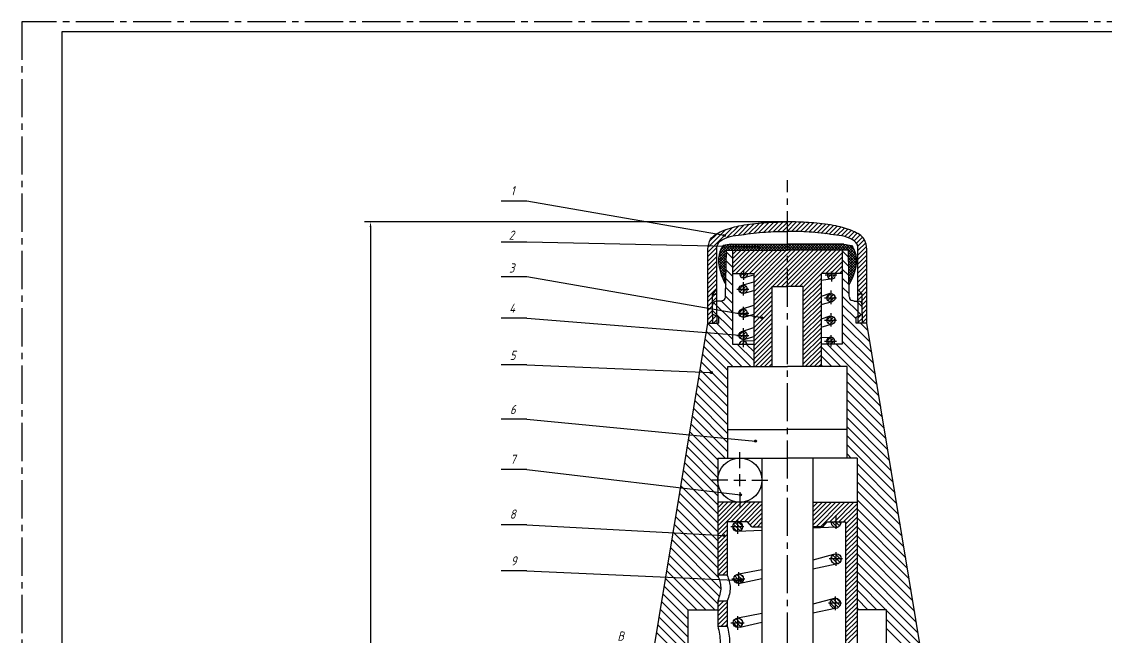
# Model space of a CAD drawing. Extents: x 8551 to 12754, y 3586 to 4451.
# Drawn here: x 8551 to 9092, y 4132 to 4439 of the extents above; entities that cross this region are included whole.
import ezdxf

# ---------------------------------------------------------------- set-up
doc = ezdxf.new("R2010")
doc.units = 0
doc.linetypes.add('CENTER2', pattern=[28.575, 19.05, -3.175, 3.175, -3.175])
doc.linetypes.add('HIDDEN2', pattern=[4.7625, 3.175, -1.5875])
doc.layers.get('Defpoints').update_dxf_attribs({"linetype": 'CONTINUOUS'})
for name, color, linetype in [('DUONGTAM', 3, 'CENTER2'), ('KHUAT', 2, 'HIDDEN2'), ('KICHTHUOC', 4, 'CONTINUOUS'), ('LIENDAM', 7, 'CONTINUOUS'), ('LIENMANH', 1, 'CONTINUOUS'), ('MATCAT', 5, 'CONTINUOUS'), ('TEXT', 6, 'CONTINUOUS')]:
    doc.layers.add(name, color=color, linetype=linetype)
doc.styles.add('CKT', font='Vnsimple.shx', dxfattribs={"width": 0.8, "height": 5})
pattern_1 = [(45, (8551.2714, 3598.2263), (-1.122532, 1.122532), [])]

msp = doc.modelspace()

# ---------------------------------------------------------------- hatches: boundary and pattern name
at = {"layer": 'KHUAT', "linetype": 'ByBlock'}
h = msp.add_hatch(dxfattribs=at)
h.set_pattern_fill('ANSI31', color=256, scale=0.5, style=0)
h.set_pattern_definition(pattern_1)
h.paths.add_polyline_path([(8916.41, 4313.68), (8916.41, 4267.35), (8925.41, 4267.35), (8925.41, 4307.16), (8933.18, 4307.16), (8933.18, 4325.29), (8905.8, 4325.29), (8905.8, 4313.68)])
h.paths.add_polyline_path([(8949.95, 4313.68), (8960.57, 4313.68), (8960.57, 4325.29), (8933.18, 4325.29), (8933.18, 4307.16), (8940.95, 4307.16), (8940.95, 4267.35), (8949.95, 4267.35)])
at = {"layer": 'LIENDAM'}
for points in [[(8902.21, 4332.67, 1), (8901.21, 4332.67, 1)], [(8919.71, 4326.78, 1), (8918.71, 4326.78, 1)], [(8920.97, 4291.62, 1), (8919.97, 4291.62, 1)], [(8911.94, 4282.87, 1), (8910.94, 4282.87, 1)], [(8895.72, 4264.28, 1), (8894.72, 4264.28, 1)], [(8917.79, 4230.2, 1), (8916.79, 4230.2, 1)], [(8910.24, 4203.34, 1), (8909.24, 4203.34, 1)], [(8902.01, 4183.06, 1), (8901.01, 4183.06, 1)], [(8909.82, 4160.75, 1), (8908.82, 4160.75, 1)]]:
    msp.add_hatch(color=6, dxfattribs=at).paths.add_polyline_path(points)
h = msp.add_hatch(dxfattribs=at)
h.set_pattern_fill('ANSI37', color=1, scale=0.3, style=0)
h.set_pattern_definition([(45, (8551.2714, 3598.2263), (-0.6735192, 0.6735192), []), (135, (8551.2714, 3598.2263), (-0.6735192, -0.6735192), [])])
edge = h.paths.add_edge_path()
edge.add_line((8963.61, 4325.29), (8963.91, 4308.19))
edge.add_spline(control_points=[(8963.91, 4308.19), (8965.95, 4311.73), (8969.32, 4319.99), (8965.97, 4326.75), (8965.22, 4327.65)], knot_values=[2.585826, 2.585826, 2.585826, 2.585826, 11.510224, 14.5711, 14.5711, 14.5711, 14.5711], degree=3, periodic=0)
edge.add_line((8965.22, 4327.65), (8961.32, 4328.27))
edge.add_line((8961.32, 4328.27), (8933.18, 4328.27))
edge.add_line((8933.18, 4328.27), (8933.18, 4325.29))
edge.add_line((8933.18, 4325.29), (8963.61, 4325.29))
edge = h.paths.add_edge_path()
edge.add_line((8902.76, 4325.29), (8933.18, 4325.29))
edge.add_line((8933.18, 4325.29), (8933.18, 4328.27))
edge.add_line((8933.18, 4328.27), (8905.05, 4328.27))
edge.add_line((8905.05, 4328.27), (8901.15, 4327.65))
edge.add_spline(control_points=[(8901.15, 4327.65), (8900.4, 4326.75), (8897.87, 4321.65), (8899.17, 4315.7), (8900.44, 4312.42)], knot_values=[2.585826, 2.585826, 2.585826, 2.585826, 5.646701, 11.628445, 11.628445, 11.628445, 11.628445], degree=3, periodic=0)
edge.add_line((8900.44, 4312.42), (8901.27, 4312.28))
edge.add_arc((8901.76, 4312.2), 0.5, 0, 170.5746, ccw=False)
edge.add_arc((8901.76, 4312.2), 0.5, 170.5746, 360, ccw=False)
edge.add_line((8901.27, 4312.28), (8900.44, 4312.42))
edge.add_spline(control_points=[(8900.44, 4312.42), (8901.06, 4310.81), (8901.79, 4309.36), (8902.46, 4308.19)], knot_values=[11.628445, 11.628445, 11.628445, 11.628445, 14.5711, 14.5711, 14.5711, 14.5711], degree=3, periodic=0)
edge.add_line((8902.46, 4308.19), (8902.76, 4325.29))
h = msp.add_hatch(dxfattribs=at)
h.set_pattern_fill('ANSI31', color=3, scale=0.5, style=0)
h.set_pattern_definition(pattern_1)
h.paths.add_polyline_path([(8895.87, 4303.4), (8897.99, 4303.4), (8897.99, 4312.83), (8893.54, 4313.57), (8893.54, 4296.1), (8895.87, 4295.71), (8895.87, 4297.95)])
h.paths.add_polyline_path([(8893.54, 4288.94), (8895.87, 4288.94), (8895.87, 4293.45), (8895.87, 4295.71), (8893.54, 4296.1)])
h.paths.add_polyline_path([(8895.87, 4297.95, -0.414214), (8897.87, 4299.95), (8897.99, 4299.95), (8897.99, 4303.4), (8895.87, 4303.4)], flags=17)
h = msp.add_hatch(dxfattribs=at)
h.set_pattern_fill('ANSI31', color=5, scale=0.4, style=0)
h.set_pattern_definition([(45, (8551.2714, 3593.1338), (-0.8980256, 0.8980256), [])])
h.paths.add_polyline_path([(8911.1, 4296.04), (8911.1, 4293.97), (8913.17, 4293.97, 0.414214)])
h.paths.add_polyline_path([(8911.1, 4296.04, 0.414214), (8909.02, 4293.97), (8911.1, 4293.97)])
h.paths.add_polyline_path([(8911.1, 4293.97), (8909.02, 4293.97, 0.414214), (8911.1, 4291.89)])
h.paths.add_polyline_path([(8913.17, 4293.97), (8911.1, 4293.97), (8911.1, 4291.89, 0.414214)])
h = msp.add_hatch(dxfattribs=at)
h.set_pattern_fill('ANSI31', color=3, scale=0.5, style=0)
h.set_pattern_definition(pattern_1)
h.paths.add_polyline_path([(8897.99, 4292.33), (8895.87, 4293.45), (8895.87, 4288.94), (8897.99, 4288.94)])
h.paths.add_polyline_path([(8970.5, 4293.45), (8968.38, 4292.33), (8968.38, 4288.94), (8970.5, 4288.94)])
h = msp.add_hatch(dxfattribs=at)
h.set_pattern_fill('ANSI31', color=5, scale=0.4, style=0)
h.set_pattern_definition([(45, (8551.2714, 3582.0434), (-0.8980256, 0.8980256), [])])
h.paths.add_polyline_path([(8913.17, 4282.87, 0.414214), (8911.1, 4284.95), (8911.1, 4282.87)])
h.paths.add_polyline_path([(8911.1, 4282.87), (8911.1, 4284.95, 0.414214), (8909.02, 4282.87)])
h.paths.add_polyline_path([(8911.1, 4282.87), (8909.02, 4282.87, 0.414214), (8911.1, 4280.8)])
h.paths.add_polyline_path([(8911.1, 4282.87), (8911.1, 4280.8, 0.414214), (8913.17, 4282.87)])
h = msp.add_hatch(dxfattribs=at)
h.set_pattern_fill('ANSI31', color=5, scale=0.4, style=0)
h.paths.add_polyline_path([(8913.1, 4278.54, 0.771821), (8909.09, 4278.54)])
h = msp.add_hatch(dxfattribs=at)
h.set_pattern_fill('ANSI31', color=5, scale=0.4, angle=90, style=0)
h.paths.add_polyline_path([(8908.67, 4189.92), (8908.4, 4189.92), (8908.4, 4187.54), (8910.79, 4187.54, 0.381588)])
h.paths.add_polyline_path([(8908.4, 4187.54), (8908.4, 4189.92), (8908.13, 4189.92, 0.381588), (8906, 4187.54)])
h.paths.add_polyline_path([(8906, 4187.54, 0.414214), (8908.4, 4185.14), (8908.4, 4187.54)])
h.paths.add_polyline_path([(8908.4, 4187.54), (8908.4, 4185.14), (8908.6, 4185.15, 0.389777), (8910.79, 4187.54)])
h = msp.add_hatch(dxfattribs=at)
h.set_pattern_fill('ANSI31', color=5, scale=0.4, angle=90, style=0)
h.paths.add_polyline_path([(8957.51, 4187.21, 0.424565), (8960.03, 4189.92), (8957.51, 4189.92)])
h.paths.add_polyline_path([(8954.9, 4189.92, 0.434903), (8957.51, 4187.21), (8957.51, 4189.92)])
h = msp.add_hatch(dxfattribs=at)
h.set_pattern_fill('ANSI31', color=5, scale=0.4, angle=90, style=0)
h.paths.add_polyline_path([(8957.51, 4168.82, 0.409111), (8960.04, 4171.4, 0.017209), (8960.03, 4171.57), (8957.51, 4171.57)])
h.paths.add_polyline_path([(8957.51, 4173.97), (8957.51, 4171.57), (8960.03, 4171.57, 0.389162)])
h.paths.add_polyline_path([(8957.51, 4171.57), (8957.51, 4173.97, 0.399245), (8954.9, 4171.57)])
h.paths.add_polyline_path([(8954.9, 4171.57, 0.017209), (8954.89, 4171.4, 0.419335), (8957.51, 4168.82), (8957.51, 4171.57)])
h = msp.add_hatch(dxfattribs=at)
h.set_pattern_fill('ANSI31', color=5, scale=0.4, angle=90, style=0)
h.paths.add_polyline_path([(8911.26, 4161.53, 0.414214), (8908.87, 4163.92), (8908.87, 4161.53)])
h.paths.add_polyline_path([(8908.87, 4163.92, 0.414214), (8906.47, 4161.53), (8908.87, 4161.53)])
h.paths.add_polyline_path([(8906.47, 4161.53, 0.069183), (8906.56, 4160.87), (8908.82, 4160.77, -0.100632), (8908.87, 4160.96), (8908.87, 4161.53)], flags=17)
h.paths.add_polyline_path([(8906.47, 4161.53, 0.404377), (8908.79, 4159.13), (8909.93, 4159.38, 0.284438), (8911.26, 4161.53)])
h.paths.add_polyline_path([(8909.82, 4160.75, -1), (8908.82, 4160.75, -1)], flags=16)
h.paths.add_polyline_path([(8906.56, 4160.87, 0.326071), (8908.79, 4159.13), (8908.87, 4159.15), (8908.87, 4160.53, -0.112951), (8908.82, 4160.75, -0.012181), (8908.82, 4160.77)], flags=17)
h = msp.add_hatch(dxfattribs=at)
h.set_pattern_fill('ANSI31', color=5, scale=0.4, angle=90, style=0)
h.paths.add_polyline_path([(8906.56, 4160.87, 0.326071), (8908.79, 4159.13), (8908.87, 4159.15), (8908.87, 4160.53, -0.112951), (8908.82, 4160.75, -0.012181), (8908.82, 4160.77)])
h.paths.add_polyline_path([(8908.82, 4160.77, -0.100632), (8908.87, 4160.96), (8908.87, 4161.53), (8906.47, 4161.53, 0.069183), (8906.56, 4160.87)])
h.paths.add_polyline_path([(8908.87, 4160.53), (8908.87, 4159.15), (8909.93, 4159.38, 0.284438), (8911.26, 4161.53), (8908.87, 4161.53), (8908.87, 4160.96, -0.797025), (8909.82, 4160.75, -0.797025)])
h = msp.add_hatch(dxfattribs=at)
h.set_pattern_fill('ANSI31', color=5, scale=0.4, angle=90, style=0)
h.paths.add_polyline_path([(8959.65, 4149.46, 0.389162), (8957.12, 4151.85), (8957.12, 4149.46)])
h.paths.add_polyline_path([(8957.12, 4149.46), (8957.12, 4146.71, 0.409111), (8959.65, 4149.28, 0.017209), (8959.65, 4149.46)])
h.paths.add_polyline_path([(8957.12, 4151.85), (8955.75, 4151.48, 0.24414), (8954.51, 4149.46), (8957.12, 4149.46)])
h.paths.add_polyline_path([(8954.51, 4149.46, 0.017209), (8954.51, 4149.28, 0.419335), (8957.12, 4146.71), (8957.12, 4149.46)])
at = {"layer": 'MATCAT'}
h = msp.add_hatch(dxfattribs=at)
h.set_pattern_fill('ANSI31', color=256, scale=0.4, angle=90, style=0)
h.set_pattern_definition([(135, (8551.2714, 3598.2263), (-0.8980256, -0.8980256), [])])
h.paths.add_polyline_path([(8910.88, 4139.59, 0.414214), (8908.48, 4141.99), (8908.48, 4139.59)])
h.paths.add_polyline_path([(8908.48, 4141.99, 0.414214), (8906.09, 4139.59), (8908.48, 4139.59)])
h.paths.add_polyline_path([(8908.48, 4139.59), (8906.09, 4139.59, 0.404377), (8908.4, 4137.2), (8908.48, 4137.22)])
h.paths.add_polyline_path([(8910.88, 4139.59), (8908.48, 4139.59), (8908.48, 4137.2, 0.414214)])

# ---------------------------------------------------------------- linework, layer by layer
at = {"layer": 'Defpoints'}
for p, q in [((8910.4, 4284.83), (8916.41, 4286.77)), ((8911.68, 4280.88), (8916.41, 4282.29))]:
    msp.add_line(p, q, dxfattribs=at)
at = {"layer": 'DUONGTAM'}
for p, q in [((8933.18, 3639.94), (8933.18, 4360.17)), ((8909.46, 4216.67), (8909.46, 4224.67)), ((8903.46, 4210.67), (8895.46, 4210.67)), ((8906.46, 4210.67), (8912.46, 4210.67)), ((8909.46, 4207.67), (8909.46, 4213.67)), ((8915.46, 4210.67), (8923.46, 4210.67)), ((8909.46, 4204.67), (8909.46, 4196.67)), ((8957.51, 4186.42), (8957.51, 4193.19)), ((8904.91, 4187.54), (8911.49, 4187.54)), ((8908.4, 4184), (8908.4, 4190.77)), ((8954.02, 4171.57), (8960.6, 4171.57)), ((8957.51, 4168.03), (8957.51, 4174.8)), ((8905.38, 4161.53), (8911.96, 4161.53)), ((8908.87, 4157.98), (8908.87, 4164.76)), ((8953.64, 4149.46), (8960.22, 4149.46)), ((8957.12, 4145.92), (8957.12, 4152.69)), ((8905, 4139.59), (8911.57, 4139.59)), ((8908.48, 4136.05), (8908.48, 4142.82))]:
    msp.add_line(p, q, dxfattribs=at)
msp.add_lwpolyline([(8551.27, 3598.23), (9740.27, 3598.23), (9740.27, 4439.23), (8551.27, 4439.23)], close=True, dxfattribs=at)
at = {"layer": 'KHUAT', "color": 1, "linetype": 'ByBlock'}
for p, q in [((8898.46, 4185.64), (8912.5, 4199.67)), ((8898.46, 4187.89), (8910.25, 4199.67)), ((8898.46, 4190.13), (8908.01, 4199.67)), ((8898.46, 4192.38), (8905.76, 4199.67)), ((8898.46, 4194.62), (8903.52, 4199.67)), ((8898.46, 4196.87), (8901.27, 4199.67)), ((8898.46, 4199.11), (8899.03, 4199.67)), ((8904.98, 4189.92), (8914.74, 4199.67)), ((8907.23, 4189.92), (8916.99, 4199.67)), ((8909.48, 4189.92), (8919.23, 4199.67)), ((8911.72, 4189.92), (8920.46, 4198.66)), ((8945.9, 4188.18), (8957.4, 4199.67)), ((8945.9, 4190.42), (8955.15, 4199.67)), ((8945.9, 4192.67), (8952.91, 4199.67)), ((8945.9, 4194.91), (8950.66, 4199.67)), ((8945.9, 4197.16), (8948.42, 4199.67)), ((8945.9, 4199.4), (8946.17, 4199.67)), ((8947.47, 4187.5), (8959.64, 4199.67)), ((8949.71, 4187.5), (8961.89, 4199.67)), ((8954.38, 4189.92), (8964.13, 4199.67)), ((8956.62, 4189.92), (8966.38, 4199.67)), ((8958.87, 4189.92), (8967.9, 4198.95)), ((8913.63, 4189.58), (8920.46, 4196.42)), ((8914.68, 4188.39), (8920.46, 4194.17)), ((8961.11, 4189.92), (8967.9, 4196.71)), ((8962.18, 4188.74), (8967.9, 4194.46)), ((8898.46, 4183.4), (8903.18, 4188.12)), ((8916.04, 4187.5), (8920.46, 4191.93)), ((8918.28, 4187.5), (8920.46, 4189.68)), ((8962.18, 4186.5), (8967.9, 4192.22)), ((8962.18, 4184.25), (8967.9, 4189.97)), ((8962.18, 4182.01), (8967.9, 4187.73)), ((8898.46, 4181.15), (8903.18, 4185.87)), ((8898.46, 4178.91), (8903.18, 4183.63)), ((8962.18, 4179.76), (8967.9, 4185.48)), ((8962.18, 4177.52), (8967.9, 4183.24)), ((8898.46, 4176.66), (8903.18, 4181.38)), ((8898.46, 4174.42), (8903.18, 4179.14)), ((8898.46, 4172.17), (8903.18, 4176.89)), ((8962.18, 4175.27), (8967.9, 4180.99)), ((8962.18, 4173.03), (8967.9, 4178.75)), ((8962.18, 4170.78), (8967.9, 4176.5)), ((8898.46, 4169.93), (8903.18, 4174.65)), ((8898.46, 4167.68), (8903.18, 4172.4)), ((8962.18, 4168.54), (8967.9, 4174.26)), ((8962.18, 4166.29), (8967.9, 4172.01)), ((8898.46, 4165.44), (8903.18, 4170.16)), ((8898.56, 4163.28), (8903.18, 4167.91)), ((8900.8, 4163.28), (8903.18, 4165.67)), ((8962.18, 4164.05), (8967.9, 4169.77)), ((8962.18, 4161.8), (8967.9, 4167.52)), ((8903.05, 4163.28), (8903.18, 4163.42)), ((8962.18, 4159.56), (8967.9, 4165.28)), ((8962.18, 4157.31), (8967.9, 4163.03)), ((8962.18, 4155.07), (8967.9, 4160.79)), ((8962.18, 4152.82), (8967.9, 4158.54)), ((8962.18, 4150.58), (8967.9, 4156.3)), ((8898.46, 4147.48), (8901.55, 4150.56)), ((8898.46, 4149.72), (8899.31, 4150.56)), ((8898.46, 4145.23), (8903.18, 4149.95)), ((8962.18, 4148.33), (8967.9, 4154.05)), ((8962.18, 4146.09), (8967.9, 4151.81)), ((8962.18, 4143.84), (8967.9, 4149.56)), ((8898.46, 4142.99), (8903.18, 4147.71)), ((8898.46, 4140.74), (8903.18, 4145.46)), ((8962.18, 4141.6), (8967.9, 4147.32)), ((8962.18, 4139.35), (8967.9, 4145.07)), ((8898.46, 4138.49), (8903.18, 4143.22)), ((8900.07, 4137.86), (8903.18, 4140.97)), ((8902.32, 4137.86), (8903.18, 4138.72)), ((8962.18, 4137.11), (8967.9, 4142.83)), ((8962.18, 4134.86), (8967.9, 4140.58)), ((8962.18, 4132.62), (8967.9, 4138.34)), ((8962.18, 4130.37), (8967.9, 4136.09)), ((8962.18, 4128.13), (8967.9, 4133.85))]:
    msp.add_line(p, q, dxfattribs=at)
at = {"layer": 'KICHTHUOC'}
for p, q in [((8933.18, 4339.44), (8722.25, 4339.44)), ((8725.25, 4336.94), (8725.25, 3656.92))]:
    msp.add_line(p, q, dxfattribs=at)
msp.add_solid([(8724.84, 4336.94), (8725.67, 4336.94), (8725.25, 4339.44)], dxfattribs=at)
at = {"layer": 'LIENDAM', "color": 3}
for p, q in [((8911.3, 4333.18), (8916.72, 4338.6)), ((8913.84, 4333.48), (8919.22, 4338.86)), ((8916.4, 4333.79), (8921.67, 4339.06)), ((8918.93, 4334.07), (8924.07, 4339.22)), ((8921.41, 4334.31), (8926.43, 4339.33)), ((8923.82, 4334.48), (8928.75, 4339.41)), ((8926.16, 4334.57), (8931.03, 4339.44)), ((8928.44, 4334.61), (8933.18, 4339.35)), ((8933.18, 4337.1), (8935.52, 4339.44)), ((8933.18, 4339.35), (8933.27, 4339.44)), ((8933.18, 4334.86), (8937.73, 4339.4)), ((8935.17, 4334.6), (8939.9, 4339.33)), ((8937.42, 4334.61), (8942.05, 4339.23)), ((8939.64, 4334.58), (8944.16, 4339.1)), ((8941.82, 4334.51), (8946.24, 4338.94)), ((8943.94, 4334.39), (8948.29, 4338.74)), ((8946.01, 4334.22), (8950.32, 4338.52)), ((8894.4, 4329.75), (8897.95, 4333.3)), ((8897.95, 4333.3), (8898.54, 4333.89)), ((8899.87, 4332.98), (8902.51, 4335.62)), ((8902.11, 4332.97), (8905.78, 4336.64)), ((8902.99, 4331.61), (8908.72, 4337.34)), ((8906.07, 4332.44), (8911.49, 4337.86)), ((8908.74, 4332.87), (8914.15, 4338.27)), ((8930.68, 4334.6), (8933.18, 4337.1)), ((8932.91, 4334.58), (8933.18, 4334.86)), ((8948.05, 4334.01), (8952.3, 4338.26)), ((8950.06, 4333.78), (8954.25, 4337.97)), ((8952.07, 4333.53), (8956.16, 4337.63)), ((8954.07, 4333.29), (8958.03, 4337.26)), ((8956.08, 4333.06), (8959.85, 4336.83)), ((8958.07, 4332.81), (8961.62, 4336.35)), ((8960.01, 4332.49), (8963.32, 4335.81)), ((8961.84, 4332.08), (8964.96, 4335.2)), ((8963.55, 4331.55), (8966.53, 4334.53)), ((8965.11, 4330.86), (8968.03, 4333.78)), ((8893.54, 4324.4), (8901.41, 4332.27)), ((8893.68, 4326.79), (8899.87, 4332.98)), ((8966.49, 4330), (8969.4, 4332.91)), ((8967.61, 4328.87), (8970.61, 4331.87)), ((8968.32, 4327.34), (8971.57, 4330.59)), ((8968.38, 4325.15), (8972.23, 4329)), ((8893.54, 4322.15), (8897.99, 4326.61)), ((8893.54, 4319.91), (8897.99, 4324.36)), ((8968.38, 4322.9), (8972.63, 4327.16)), ((8968.38, 4320.66), (8972.83, 4325.11)), ((8968.38, 4318.41), (8972.83, 4322.87)), ((8893.54, 4317.66), (8897.99, 4322.12)), ((8893.54, 4315.42), (8897.99, 4319.87)), ((8893.87, 4313.51), (8897.99, 4317.63)), ((8968.38, 4316.17), (8972.83, 4320.62)), ((8968.38, 4313.92), (8972.83, 4318.38)), ((8895.8, 4313.19), (8897.99, 4315.38)), ((8897.73, 4312.87), (8897.99, 4313.14)), ((8968.38, 4311.68), (8972.83, 4316.13)), ((8968.38, 4309.43), (8972.83, 4313.89)), ((8968.38, 4307.19), (8972.83, 4311.64)), ((8968.38, 4304.94), (8972.83, 4309.4)), ((8969.08, 4303.4), (8972.83, 4307.15)), ((8968.38, 4302.7), (8969.08, 4303.4)), ((8968.38, 4300.45), (8970.5, 4302.58)), ((8970.5, 4302.58), (8972.83, 4304.91)), ((8970.5, 4300.33), (8972.83, 4302.66)), ((8969.71, 4299.54), (8970.5, 4300.33)), ((8970.5, 4298.09), (8972.83, 4300.42)), ((8970.5, 4295.84), (8972.83, 4298.17)), ((8970.5, 4298.08), (8970.5, 4298.09)), ((8970.5, 4293.6), (8972.83, 4295.93)), ((8970.5, 4291.35), (8972.83, 4293.68)), ((8970.5, 4289.11), (8972.83, 4291.44)), ((8972.58, 4288.94), (8972.83, 4289.19))]:
    msp.add_line(p, q, dxfattribs=at)
at = {"layer": 'LIENDAM'}
for p, q in [((8905.05, 4328.27), (8901.15, 4327.65)), ((8905.05, 4328.27), (8933.18, 4328.27)), ((8961.32, 4328.27), (8933.18, 4328.27)), ((8961.32, 4328.27), (8965.22, 4327.65)), ((8893.54, 4288.94), (8893.54, 4325.76)), ((8897.99, 4299.95), (8897.99, 4327.11)), ((8902.37, 4302.64), (8902.76, 4325.29)), ((8902.76, 4325.29), (8933.18, 4325.29)), ((8905.8, 4325.29), (8905.8, 4278.54)), ((8963.61, 4325.29), (8933.18, 4325.29)), ((8960.57, 4325.29), (8960.57, 4278.54)), ((8964, 4302.64), (8963.61, 4325.29)), ((8968.38, 4299.95), (8968.38, 4327.11)), ((8972.83, 4288.94), (8972.83, 4325.76)), ((8905.8, 4313.68), (8916.41, 4313.68)), ((8911.83, 4311.67), (8916.41, 4312.98)), ((8916.41, 4313.68), (8916.41, 4267.35)), ((8949.95, 4313.68), (8949.95, 4267.35)), ((8960.57, 4313.68), (8949.95, 4313.68)), ((8910.69, 4307.9), (8916.41, 4309.59)), ((8925.41, 4307.16), (8933.18, 4307.16)), ((8925.41, 4307.16), (8925.41, 4267.35)), ((8940.95, 4307.16), (8933.18, 4307.16)), ((8940.95, 4307.16), (8940.95, 4267.35)), ((8895.87, 4303.4), (8897.99, 4305.79)), ((8895.87, 4303.4), (8897.99, 4303.4)), ((8902.29, 4301.92), (8902.37, 4302.64)), ((8911.64, 4303.87), (8916.41, 4305.23)), ((8964.07, 4301.92), (8964, 4302.64)), ((8970.5, 4303.4), (8968.38, 4305.79)), ((8970.5, 4303.4), (8968.38, 4303.4)), ((8895.87, 4293.45), (8895.87, 4297.95)), ((8899.88, 4299.95), (8897.87, 4299.95)), ((8899.88, 4299.95), (8900.79, 4300.18)), ((8910.31, 4295.89), (8916.41, 4297.88)), ((8966.49, 4299.95), (8965.58, 4300.18)), ((8966.49, 4299.95), (8968.38, 4299.95)), ((8970.5, 4293.45), (8970.5, 4297.95)), ((8898.87, 4291.86), (8895.87, 4293.45)), ((8897.99, 4292.33), (8897.99, 4288.94)), ((8898.87, 4291.86), (8898.87, 4288.94)), ((8911.6, 4291.98), (8916.41, 4293.41)), ((8967.5, 4291.86), (8970.5, 4293.45)), ((8967.5, 4288.94), (8967.5, 4291.86)), ((8968.38, 4292.33), (8968.38, 4288.94)), ((8846.98, 4008.19), (8893.54, 4288.94)), ((8893.54, 4288.94), (8898.87, 4288.94)), ((8972.83, 4288.94), (8967.5, 4288.94)), ((9019.38, 4008.19), (8972.83, 4288.94)), ((8911.1, 4280.09), (8916.41, 4280.32)), ((8949.95, 4281.81), (8954.8, 4282.03)), ((8905.8, 4278.54), (8916.41, 4278.54)), ((8960.57, 4278.54), (8949.95, 4278.54)), ((8903.46, 4267.35), (8933.18, 4267.35)), ((8903.46, 4221.67), (8903.46, 4267.35)), ((8962.91, 4267.35), (8933.18, 4267.35)), ((8962.91, 4221.67), (8962.91, 4267.35)), ((8903.46, 4235.97), (8933.18, 4235.97)), ((8962.91, 4235.97), (8933.18, 4235.97)), ((8898.46, 4221.67), (8933.18, 4221.67)), ((8898.46, 4221.67), (8898.46, 4163.28)), ((8920.46, 4221.67), (8920.46, 4089.03)), ((8967.9, 4221.67), (8933.18, 4221.67)), ((8945.9, 4221.67), (8945.9, 4089.03)), ((8967.9, 4221.67), (8967.9, 4067.03)), ((8920.46, 4199.67), (8898.46, 4199.67)), ((8945.9, 4199.67), (8967.9, 4199.67)), ((8913.33, 4189.92), (8903.18, 4189.92)), ((8903.18, 4189.92), (8903.18, 4163.28)), ((8910.79, 4187.49), (8910.79, 4187.49)), ((8915.47, 4187.5), (8913.33, 4189.92)), ((8915.47, 4187.5), (8920.46, 4187.5)), ((8950.9, 4187.5), (8945.9, 4187.5)), ((8957.51, 4187.21), (8945.9, 4186.72)), ((8950.9, 4187.5), (8953.04, 4189.92)), ((8953.04, 4189.92), (8962.18, 4189.92)), ((8959.9, 4187.54), (8959.9, 4187.54)), ((8962.18, 4189.92), (8962.18, 4067.03)), ((8920.46, 4185.65), (8908.4, 4185.14)), ((8956.13, 4173.6), (8945.9, 4170.84)), ((8956.13, 4173.6), (8945.9, 4170.84)), ((8959.9, 4171.53), (8959.9, 4171.53)), ((8908.87, 4163.92), (8920.46, 4166.22)), ((8957.42, 4168.82), (8945.9, 4166.38)), ((8957.42, 4168.82), (8945.9, 4166.38)), ((8903.18, 4163.28), (8898.46, 4163.28)), ((8908.78, 4159.13), (8920.46, 4161.67)), ((8911.22, 4161.48), (8911.22, 4161.48)), ((8911.26, 4161.48), (8911.26, 4161.48)), ((8898.46, 4150.56), (8898.46, 4137.86)), ((8898.46, 4150.56), (8903.18, 4150.56)), ((8903.18, 4150.56), (8903.18, 4137.86)), ((8957.12, 4151.85), (8945.9, 4148.83)), ((8957.12, 4151.85), (8945.9, 4148.83)), ((8959.52, 4149.42), (8959.52, 4149.42)), ((8883.7, 4146.07), (8898.46, 4146.07)), ((8883.7, 3991), (8883.7, 4146.07)), ((8908.48, 4141.99), (8920.46, 4144.37)), ((8957.03, 4146.71), (8945.9, 4144.35)), ((8957.03, 4146.71), (8945.9, 4144.35)), ((8982.66, 4146.07), (8967.9, 4146.07)), ((8982.66, 3990.93), (8982.66, 4146.07)), ((8909.55, 4137.45), (8920.46, 4139.82)), ((8910.84, 4139.55), (8910.84, 4139.55)), ((8910.88, 4139.55), (8910.88, 4139.55)), ((8898.46, 4137.86), (8903.18, 4137.86)), ((8908.4, 4137.2), (8908.48, 4137.22))]:
    msp.add_line(p, q, dxfattribs=at)
at = {"layer": 'LIENDAM', "color": 5}
for p, q in [((8905.8, 4321.33), (8902.75, 4324.38)), ((8963.67, 4321.83), (8960.57, 4324.93)), ((8905.8, 4316.84), (8902.67, 4319.97)), ((8963.75, 4317.26), (8960.57, 4320.44)), ((8905.8, 4312.35), (8902.59, 4315.56)), ((8909.21, 4313.64), (8909.24, 4313.68)), ((8909.7, 4312.34), (8911.04, 4313.68)), ((8910.82, 4311.66), (8911.29, 4312.13)), ((8911.29, 4312.13), (8912.84, 4313.68)), ((8953.02, 4312.94), (8953.05, 4312.98)), ((8953.05, 4312.98), (8953.75, 4313.68)), ((8953.51, 4311.64), (8954.85, 4312.98)), ((8954.85, 4312.98), (8955.09, 4313.22)), ((8955.09, 4313.22), (8955.55, 4313.68)), ((8955.09, 4311.42), (8956.64, 4312.98)), ((8956.64, 4312.98), (8957.11, 4313.44)), ((8963.83, 4312.69), (8960.57, 4315.95)), ((8905.8, 4303.37), (8902.44, 4306.73)), ((8905.8, 4307.86), (8902.51, 4311.14)), ((8909.06, 4305.88), (8911.1, 4307.92)), ((8910.85, 4305.88), (8911.1, 4306.12)), ((8911.1, 4307.92), (8911.13, 4307.95)), ((8911.1, 4306.12), (8912.44, 4307.46)), ((8912.65, 4305.88), (8913.12, 4306.35)), ((8954.62, 4310.95), (8955.09, 4311.42)), ((8963.91, 4308.12), (8960.57, 4311.46)), ((8963.99, 4303.55), (8960.57, 4306.97)), ((8909.02, 4305.84), (8909.06, 4305.88)), ((8909.51, 4304.54), (8910.85, 4305.88)), ((8910.63, 4303.86), (8911.1, 4304.33)), ((8911.1, 4304.33), (8912.65, 4305.88)), ((8952.78, 4301.59), (8952.81, 4301.63)), ((8952.81, 4301.63), (8954.85, 4303.67)), ((8953.27, 4300.29), (8954.61, 4301.63)), ((8954.61, 4301.63), (8954.85, 4301.87)), ((8954.85, 4303.67), (8954.89, 4303.7)), ((8954.85, 4301.87), (8956.19, 4303.21)), ((8954.85, 4300.07), (8956.41, 4301.63)), ((8956.41, 4301.63), (8956.87, 4302.1)), ((8954.38, 4299.61), (8954.85, 4300.07)), ((8970.5, 4297.04), (8967.59, 4299.95)), ((8952.78, 4290.37), (8952.81, 4290.4)), ((8952.81, 4290.4), (8954.85, 4292.44)), ((8953.27, 4289.06), (8954.61, 4290.4)), ((8954.61, 4290.4), (8954.85, 4290.65)), ((8954.85, 4292.44), (8954.89, 4292.48)), ((8954.85, 4290.65), (8956.19, 4291.99)), ((8954.85, 4288.85), (8956.41, 4290.4)), ((8956.41, 4290.4), (8956.87, 4290.87)), ((8954.38, 4288.38), (8954.85, 4288.85)), ((8952.73, 4279.92), (8952.76, 4279.95)), ((8952.76, 4279.95), (8954.8, 4281.99)), ((8953.22, 4278.61), (8954.56, 4279.95)), ((8954.56, 4279.95), (8954.8, 4280.2)), ((8954.8, 4281.99), (8954.84, 4282.03)), ((8954.8, 4280.2), (8956.14, 4281.54)), ((8954.8, 4278.4), (8956.35, 4279.95)), ((8956.35, 4279.95), (8956.82, 4280.42))]:
    msp.add_line(p, q, dxfattribs=at)
at = {"layer": 'LIENDAM', "color": 3, "linetype": 'CENTER2'}
for p, q in [((8911.29, 4315.21), (8911.29, 4310.5)), ((8951.93, 4312.98), (8957.89, 4312.98)), ((8955.07, 4314.76), (8955.09, 4309.8)), ((8911.1, 4309.46), (8911.1, 4302.7)), ((8907.94, 4305.88), (8913.9, 4305.88)), ((8951.69, 4301.63), (8957.66, 4301.63)), ((8954.85, 4305.21), (8954.85, 4298.45)), ((8911.1, 4297.01), (8911.1, 4290.62)), ((8907.94, 4293.97), (8913.9, 4293.97)), ((8951.69, 4290.4), (8957.66, 4290.4)), ((8954.85, 4293.98), (8954.85, 4287.22)), ((8911.1, 4286.46), (8911.1, 4277.03)), ((8907.94, 4282.87), (8913.9, 4282.87)), ((8951.64, 4279.95), (8957.61, 4279.95)), ((8954.82, 4283.05), (8954.82, 4277.37))]:
    msp.add_line(p, q, dxfattribs=at)
at = {"layer": 'LIENDAM', "color": 1}
for p, q in [((8899.88, 4299.95), (8899.88, 4299.95)), ((8960.66, 4300.32), (8960.66, 4300.32)), ((8966.49, 4299.95), (8966.49, 4299.95))]:
    msp.add_line(p, q, dxfattribs=at)
at = {"layer": 'LIENDAM'}
msp.add_lwpolyline([(8571.27, 3603.23), (9735.27, 3603.23), (9735.27, 4434.23), (8571.27, 4434.23)], close=True, dxfattribs=at)
at = {"layer": 'LIENDAM', "color": 6}
for centre in [(8901.71, 4332.67), (8901.76, 4312.2), (8920.47, 4291.62), (8895.22, 4264.28), (8917.29, 4230.2), (8909.74, 4203.34), (8901.51, 4183.06), (8909.32, 4160.75)]:
    msp.add_circle(centre, 0.5, dxfattribs=at)
at = {"layer": 'LIENDAM'}
for centre, radius in [((8911.1, 4305.88), 2.07), ((8954.85, 4301.63), 2.07), ((8911.1, 4293.97), 2.07), ((8954.85, 4290.4), 2.07), ((8911.1, 4282.87), 2.07), ((8909.46, 4210.67), 11), ((8908.4, 4187.54), 2.4), ((8957.46, 4171.4), 2.57), ((8908.87, 4161.53), 2.4), ((8957.08, 4149.28), 2.57), ((8957.08, 4149.28), 2.57), ((8908.48, 4139.59), 2.4)]:
    msp.add_circle(centre, radius, dxfattribs=at)
for centre, radius, start, end in [((8911.29, 4313.68), 2.07, 180, 0), ((8955.09, 4312.98), 2.07, 160.2, 19.8), ((8900.3, 4302.12), 2, 284.0548, 354.263), ((8966.06, 4302.12), 2, 185.737, 255.9452), ((8897.87, 4297.95), 2, 90, 180), ((8968.5, 4297.95), 2, 0, 90), ((8911.1, 4278.01), 2.07, 14.6766, 165.3234), ((8954.8, 4279.95), 2.07, 316.9019, 223.0981), ((8957.46, 4189.78), 2.57, 176.9825, 3.0175)]:
    msp.add_arc(centre, radius, start, end, dxfattribs=at)
for points, knots in [([(8893.54, 4325.76), (8893.78, 4327.55), (8894.37, 4331.73), (8901.15, 4335.44), (8909.6, 4337.76), (8919.77, 4339.04), (8927.86, 4339.44), (8932.27, 4339.44), (8933.18, 4339.44)], [0.10471, 0.10471, 0.10471, 0.10471, 5.270231, 12.228314, 21.051187, 32.161112, 42.665354, 45.392395, 45.392395, 45.392395, 45.392395]), ([(8972.83, 4325.76), (8972.59, 4327.55), (8972, 4331.73), (8965.22, 4335.44), (8956.76, 4337.76), (8946.6, 4339.04), (8938.5, 4339.44), (8934.09, 4339.44), (8933.18, 4339.44)], [0.10471, 0.10471, 0.10471, 0.10471, 5.270231, 12.228314, 21.051187, 32.161112, 42.665354, 45.392395, 45.392395, 45.392395, 45.392395]), ([(8897.99, 4327.11), (8898.38, 4328.89), (8902.28, 4332.24), (8912.27, 4333.2), (8922.8, 4334.68), (8930.04, 4334.62), (8933.18, 4334.58)], [0.803762, 0.803762, 0.803762, 0.803762, 5.164315, 16.211136, 28.448686, 37.825857, 37.825857, 37.825857, 37.825857]), ([(8968.38, 4327.11), (8967.98, 4328.89), (8964.08, 4332.24), (8954.09, 4333.2), (8943.57, 4334.68), (8936.33, 4334.62), (8933.18, 4334.58)], [0.803762, 0.803762, 0.803762, 0.803762, 5.164315, 16.211136, 28.448686, 37.825857, 37.825857, 37.825857, 37.825857]), ([(8901.15, 4327.65), (8900.4, 4326.75), (8897.05, 4319.99), (8900.42, 4311.73), (8902.46, 4308.19)], [2.585826, 2.585826, 2.585826, 2.585826, 5.646701, 14.5711, 14.5711, 14.5711, 14.5711]), ([(8965.22, 4327.65), (8965.97, 4326.75), (8969.32, 4319.99), (8965.95, 4311.73), (8963.91, 4308.19)], [2.585826, 2.585826, 2.585826, 2.585826, 5.646701, 14.5711, 14.5711, 14.5711, 14.5711])]:
    msp.add_open_spline(points, degree=3, knots=knots, dxfattribs=at)
for points in [[(8898.46, 4163.28), (8899.93, 4157.21), (8898.46, 4150.56)], [(8903.18, 4163.28), (8904.65, 4157.21), (8903.18, 4150.56)], [(8898.46, 4137.86), (8899.6, 4129.89), (8898.46, 4123.59)], [(8903.18, 4137.86), (8904.32, 4129.89), (8903.18, 4123.59)]]:
    msp.add_spline(points, degree=3, dxfattribs=at)
at = {"layer": 'LIENMANH', "color": 0}
for p, q in [((8955.82, 4311.02), (8949.95, 4310.15)), ((8954.36, 4303.66), (8949.95, 4302.24)), ((8955.52, 4299.66), (8949.88, 4298.07)), ((8954.36, 4292.43), (8949.95, 4291.01)), ((8955.52, 4288.44), (8949.88, 4286.85))]:
    msp.add_line(p, q, dxfattribs=at)
at = {"layer": 'LIENMANH'}
for p, q in [((8895.87, 4297.95), (8895.87, 4303.4)), ((8970.5, 4297.95), (8970.5, 4303.4)), ((8897.99, 4292.33), (8897.99, 4299.95)), ((8968.38, 4299.95), (8968.38, 4292.33)), ((8895.87, 4293.45), (8895.87, 4288.94)), ((8970.5, 4293.45), (8970.5, 4288.94))]:
    msp.add_line(p, q, dxfattribs=at)
at = {"layer": 'MATCAT', "color": 5, "linetype": 'ByBlock'}
for p, q in [((8905.8, 4298.88), (8902.34, 4302.34)), ((8969.91, 4293.14), (8960.57, 4302.48)), ((8905.8, 4285.41), (8895.87, 4295.34)), ((8905.8, 4289.9), (8896.39, 4299.3)), ((8905.8, 4294.39), (8900.17, 4300.02)), ((8967.5, 4291.06), (8960.57, 4297.99)), ((8974.36, 4279.71), (8960.57, 4293.5)), ((8910.39, 4267.35), (8892.86, 4284.87)), ((8914.88, 4267.35), (8893.5, 4288.72)), ((8905.8, 4280.92), (8897.77, 4288.94)), ((8975.25, 4274.33), (8960.57, 4289.01)), ((8976.15, 4268.94), (8960.57, 4284.52)), ((8973.47, 4285.09), (8969.62, 4288.94)), ((8905.9, 4267.35), (8892.23, 4281.02)), ((8977.04, 4263.56), (8960.57, 4280.03)), ((8903.46, 4265.29), (8891.59, 4277.17)), ((8916.41, 4270.3), (8908.18, 4278.54)), ((8916.41, 4274.79), (8912.67, 4278.54)), ((8959.78, 4267.35), (8949.95, 4277.17)), ((8978.82, 4252.79), (8953.08, 4278.54)), ((8977.93, 4258.18), (8957.57, 4278.54)), ((8903.46, 4256.31), (8890.31, 4269.47)), ((8903.46, 4260.8), (8890.95, 4273.32)), ((8955.29, 4267.35), (8949.95, 4272.68)), ((8950.8, 4267.35), (8949.95, 4268.19)), ((8903.46, 4251.82), (8889.67, 4265.62)), ((8979.72, 4247.41), (8962.91, 4264.22)), ((8903.46, 4242.84), (8888.39, 4257.91)), ((8903.46, 4247.33), (8889.03, 4261.76)), ((8980.61, 4242.03), (8962.91, 4259.73)), ((8903.46, 4238.35), (8887.75, 4254.06)), ((8981.5, 4236.65), (8962.91, 4255.24)), ((8903.46, 4233.86), (8887.12, 4250.21)), ((8982.39, 4231.26), (8962.91, 4250.75)), ((8903.46, 4224.88), (8885.84, 4242.51)), ((8903.46, 4229.37), (8886.48, 4246.36)), ((8983.29, 4225.88), (8962.91, 4246.26)), ((8984.18, 4220.5), (8962.91, 4241.77)), ((8902.05, 4221.81), (8885.2, 4238.66)), ((8985.07, 4215.12), (8962.91, 4237.28)), ((8898.46, 4216.41), (8883.92, 4230.95)), ((8898.46, 4220.9), (8884.56, 4234.8)), ((8985.96, 4209.73), (8962.91, 4232.79)), ((8898.46, 4211.92), (8883.28, 4227.1)), ((8986.86, 4204.35), (8962.91, 4228.3)), ((8898.46, 4207.43), (8882.65, 4223.25)), ((8965.04, 4221.67), (8962.91, 4223.81)), ((8898.46, 4198.45), (8881.37, 4215.55)), ((8898.46, 4202.94), (8882.01, 4219.4)), ((8987.75, 4198.97), (8967.9, 4218.81)), ((8988.64, 4193.59), (8967.9, 4214.32)), ((8898.46, 4193.96), (8880.73, 4211.7)), ((8989.53, 4188.2), (8967.9, 4209.83)), ((8898.46, 4184.98), (8879.45, 4203.99)), ((8898.46, 4189.47), (8880.09, 4207.84)), ((8990.43, 4182.82), (8967.9, 4205.34)), ((8898.46, 4180.49), (8878.81, 4200.14)), ((8991.32, 4177.44), (8967.9, 4200.85)), ((8898.46, 4176), (8878.17, 4196.29)), ((8992.21, 4172.05), (8967.9, 4196.36)), ((8898.46, 4167.02), (8876.9, 4188.59)), ((8898.46, 4171.51), (8877.54, 4192.44)), ((8993.1, 4166.67), (8967.9, 4191.87)), ((8994, 4161.29), (8967.9, 4187.38)), ((8898.87, 4162.13), (8876.26, 4184.73)), ((8994.89, 4155.91), (8967.9, 4182.89)), ((8899.2, 4152.82), (8874.98, 4177.03)), ((8899.92, 4156.59), (8875.62, 4180.88)), ((8995.78, 4150.52), (8967.9, 4178.4)), ((8898.46, 4149.06), (8874.34, 4173.18)), ((8996.68, 4145.14), (8967.9, 4173.91)), ((8892.47, 4146.07), (8873.07, 4165.48)), ((8896.96, 4146.07), (8873.7, 4169.33)), ((8997.57, 4139.76), (8967.9, 4169.42)), ((8887.98, 4146.07), (8872.43, 4161.63)), ((8998.46, 4134.38), (8967.9, 4164.93)), ((8982.28, 4146.07), (8967.9, 4160.44)), ((8883.7, 4145.86), (8871.79, 4157.77)), ((8977.78, 4146.07), (8967.9, 4155.95)), ((8883.7, 4136.88), (8870.51, 4150.07)), ((8883.7, 4141.37), (8871.15, 4153.92)), ((8973.29, 4146.07), (8967.9, 4151.46)), ((8883.7, 4132.39), (8869.87, 4146.22)), ((8968.8, 4146.07), (8967.9, 4146.97)), ((8999.35, 4128.99), (8982.66, 4145.68)), ((8883.7, 4123.41), (8868.59, 4138.52)), ((8883.7, 4127.9), (8869.23, 4142.37)), ((9000.25, 4123.61), (8982.66, 4141.19)), ((8883.7, 4118.92), (8867.96, 4134.67)), ((9001.14, 4118.23), (8982.66, 4136.7))]:
    msp.add_line(p, q, dxfattribs=at)
at = {"layer": 'TEXT', "color": 0}
for p, q in [((8803.18, 4349.79), (8790.42, 4349.79)), ((8803.18, 4329.32), (8790.42, 4329.32)), ((8803.18, 4311.97), (8790.42, 4311.97)), ((8803.18, 4291.4), (8790.42, 4291.4)), ((8803.18, 4268.23), (8790.42, 4268.23)), ((8803.18, 4241.12), (8790.42, 4241.12)), ((8803.18, 4215.93), (8790.42, 4215.93)), ((8803.18, 4188.45), (8790.42, 4188.45)), ((8803.18, 4165.53), (8790.42, 4165.53))]:
    msp.add_line(p, q, dxfattribs=at)
at = {"layer": 'TEXT', "color": 6}
for p, q in [((8901.71, 4332.67), (8803.18, 4349.79)), ((8919.21, 4326.78), (8803.18, 4329.32)), ((8920.47, 4291.62), (8803.18, 4311.97)), ((8803.18, 4291.4), (8911.44, 4282.87)), ((8803.18, 4268.23), (8895.22, 4264.28)), ((8803.18, 4241.12), (8917.29, 4230.2)), ((8803.18, 4215.93), (8909.74, 4203.34)), ((8803.18, 4188.45), (8901.51, 4183.06)), ((8803.18, 4165.53), (8910.39, 4160.7))]:
    msp.add_line(p, q, dxfattribs=at)

# ---------------------------------------------------------------- texts
at = {"layer": 'TEXT', "style": 'CKT', "oblique": 15, "width": 0.8}
for s, p in [('1', (8795.16, 4352.7)), ('2', (8794.18, 4330.5)), ('3', (8794.32, 4314.17)), ('4', (8794.42, 4294.13)), ('5', (8794.77, 4270.6)), ('6', (8794.82, 4243.59)), ('7', (8794.95, 4218.83)), ('8', (8794.71, 4191.47)), ('9', (8795.24, 4168.15)), ('B', (8848.39, 4130.66))]:
    msp.add_text(s, height=4.61, rotation=359.7334, dxfattribs=at).set_placement(p)

doc.saveas('drawing.dxf')
